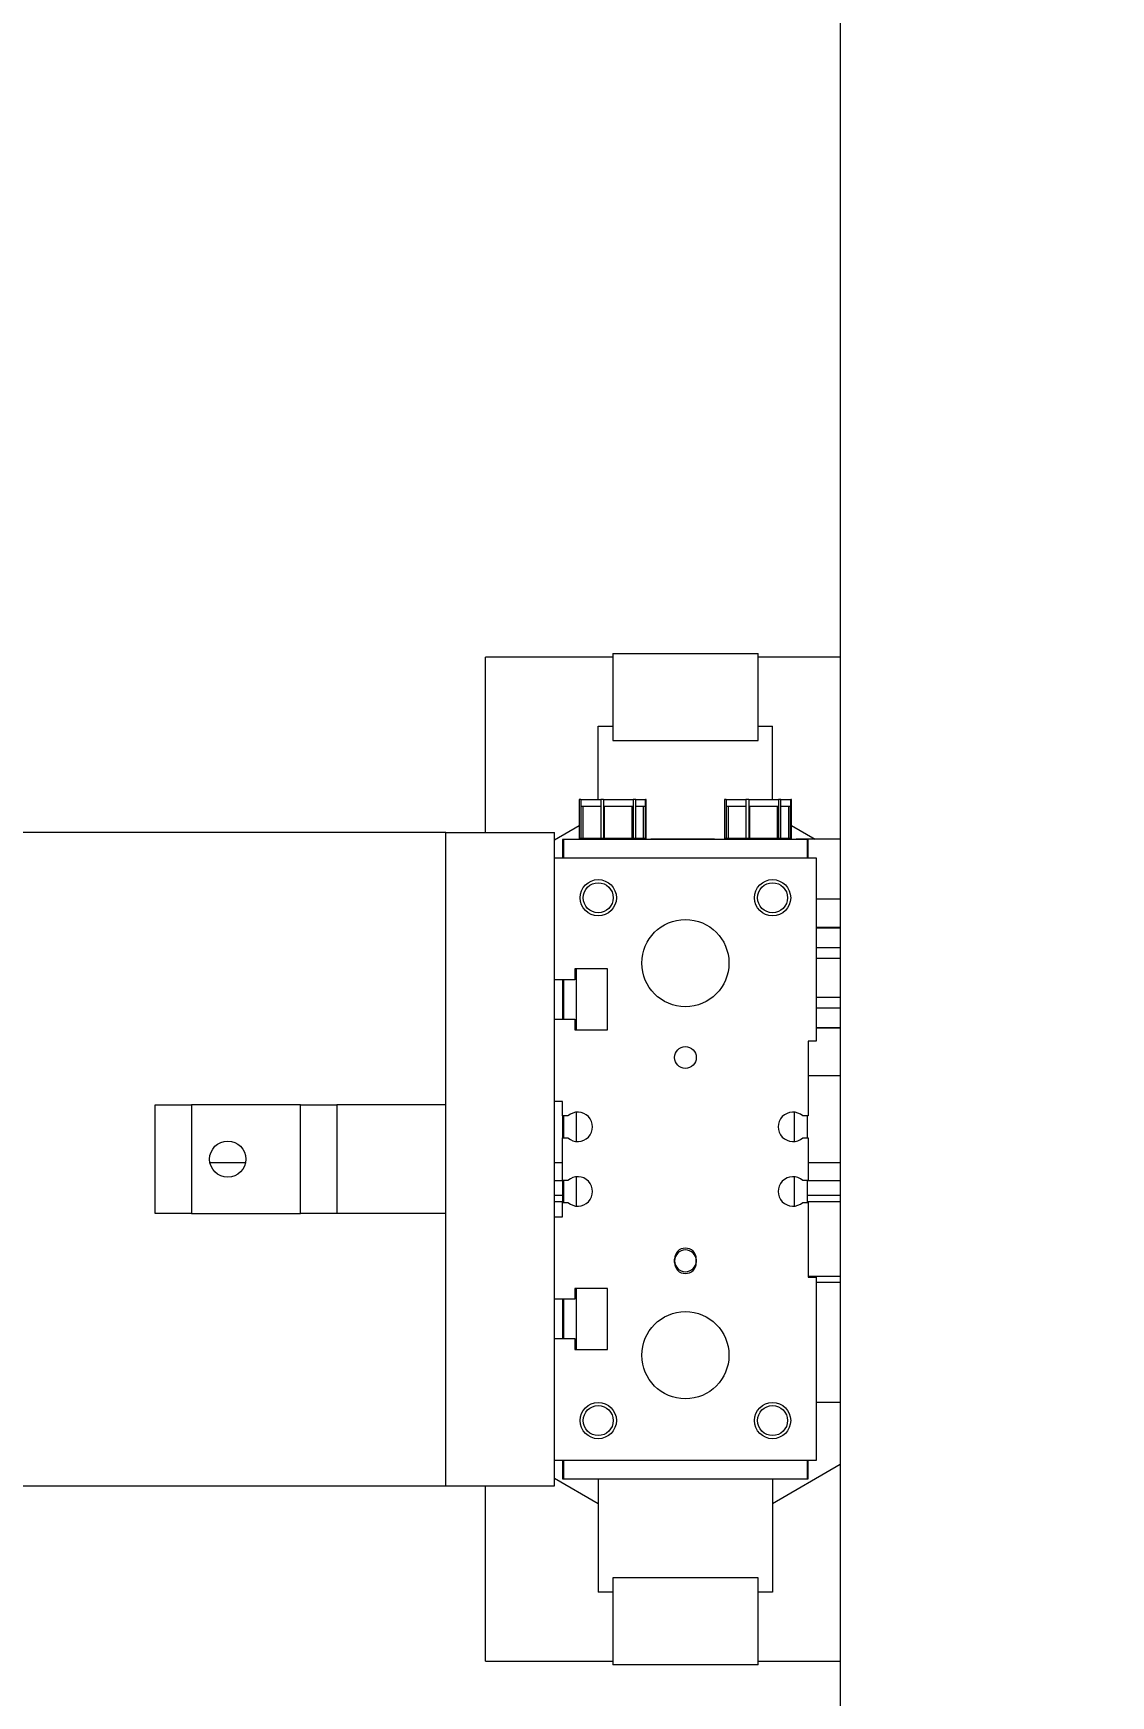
# Model space of a CAD drawing. Header units: millimetres. Extents: x 169 to 14583, y -399 to 10804.
# Drawn here: x 9350.2 to 9498.5, y 5425.6 to 5654.5 of the extents above; entities that cross this region are included whole.
import ezdxf

# ---------------------------------------------------------------- set-up
doc = ezdxf.new("R2010")
doc.units = ezdxf.units.MM
doc.header["$LTSCALE"] = 35
doc.layers.add('1', color=70, linetype='Continuous')
doc.styles.add('SLDTEXTSTYLE2', font='TXT', dxfattribs={"width": 0.7})
doc.dimstyles.new('SLDDIMSTYLE5', dxfattribs={"dimtxt": 105.988363, "dimasz": 26.25, "dimexe": 0, "dimexo": 0.0625, "dimgap": 26.497091, "dimtad": 1, "dimdec": 0, "dimrnd": 1e-09, "dimzin": 12, "dimdsep": 46, "dimtxsty": 'SLDTEXTSTYLE2', "dimsah": 1, "dimcen": 0.09, "dimadec": 0, "dimazin": 3, "dimtfac": 1, "dimtdec": 3, "dimtofl": 0, "dimtmove": 0, "dimatfit": 3, "dimfxl": 0, "dimfrac": 2, "dimtolj": 1, "dimtzin": 12, "dimarcsym": 0})

# ---------------------------------------------------------------- blocks, each defined once
blk = doc.blocks.new('_D_39')
at = {"layer": '1'}
for p, q in [((10336.28, 5511.02), (11734.62, 5511.02)), ((11699.62, 5511.02), (11699.62, 5088.12)), ((8051.64, 5088.12), (11734.62, 5088.12)), ((11699.62, 5088.12), (11699.62, 4698.41))]:
    blk.add_line(p, q, dxfattribs=at)
for points in [[(11699.62, 5511.02), (11694.37, 5484.77), (11704.87, 5484.77)], [(11699.62, 5088.12), (11704.87, 5114.37), (11694.37, 5114.37)]]:
    blk.add_solid(points, dxfattribs=at)
at = {"layer": '1', "insert": (11580.25, 4698.41), "char_height": 92.604, "attachment_point": 1, "rotation": 90, "style": 'SLDTEXTSTYLE2'}
blk.add_mtext('423', dxfattribs=at)
blk = doc.blocks.new('_D_41')
at = {"layer": '1'}
for p, q in [((8111.28, 5871.52), (8786.07, 5871.52)), ((8751.07, 5511.02), (8751.07, 5871.52))]:
    blk.add_line(p, q, dxfattribs=at)
for points in [[(8751.07, 5871.52), (8745.82, 5845.27), (8756.32, 5845.27)], [(8751.07, 5511.02), (8756.32, 5537.27), (8745.82, 5537.27)]]:
    blk.add_solid(points, dxfattribs=at)
at = {"layer": '1', "insert": (8631.7, 5585.03), "char_height": 92.604, "attachment_point": 1, "rotation": 90, "style": 'SLDTEXTSTYLE2'}
blk.add_mtext('361', dxfattribs=at)

msp = doc.modelspace()

# ---------------------------------------------------------------- linework, layer by layer
at = {"color": 7, "linetype": 'Continuous', "lineweight": 18}
for p, q in [((9461.279, 6994.416), (9461.279, 5075.018)), ((9412.467, 5544.477), (9412.467, 5568.627)), ((9429.967, 5568.627), (9412.467, 5568.627)), ((9429.967, 5569.127), (9449.967, 5569.127)), ((9429.967, 5569.127), (9429.967, 5557.127)), ((9449.967, 5557.127), (9449.967, 5569.127)), ((9461.279, 5568.627), (9449.967, 5568.627)), ((9427.967, 5549.027), (9427.967, 5559.127)), ((9427.967, 5559.127), (9429.967, 5559.127)), ((9429.967, 5559.127), (9429.967, 5557.127)), ((9449.967, 5559.127), (9451.967, 5559.127)), ((9449.967, 5557.127), (9449.967, 5559.127)), ((9451.967, 5549.027), (9451.967, 5559.127)), ((9429.967, 5557.127), (9449.967, 5557.127)), ((9425.352, 5549.027), (9425.352, 5543.627)), ((9425.594, 5549.027), (9425.352, 5549.027)), ((9425.594, 5549.027), (9425.594, 5548.027)), ((9425.594, 5549.027), (9428.323, 5549.027)), ((9428.323, 5548.027), (9425.594, 5548.027)), ((9425.594, 5548.027), (9425.594, 5543.627)), ((9425.84, 5548.027), (9425.84, 5543.627)), ((9428.311, 5549.027), (9428.311, 5543.627)), ((9428.701, 5549.027), (9428.311, 5549.027)), ((9428.701, 5549.027), (9428.701, 5548.027)), ((9428.701, 5549.027), (9432.773, 5549.027)), ((9432.773, 5548.027), (9428.701, 5548.027)), ((9428.701, 5548.027), (9428.701, 5543.627)), ((9428.782, 5548.027), (9428.782, 5543.627)), ((9432.608, 5548.027), (9432.608, 5543.627)), ((9432.773, 5549.027), (9432.773, 5548.027)), ((9433.126, 5549.027), (9432.773, 5549.027)), ((9432.773, 5548.027), (9432.773, 5543.627)), ((9433.074, 5549.027), (9434.467, 5549.027)), ((9434.467, 5548.027), (9433.074, 5548.027)), ((9433.126, 5543.627), (9433.126, 5549.027)), ((9434.217, 5543.627), (9434.217, 5548.027)), ((9434.417, 5548.027), (9434.417, 5543.627)), ((9434.467, 5548.027), (9434.467, 5549.027)), ((9434.583, 5549.027), (9434.467, 5549.027)), ((9434.583, 5543.627), (9434.583, 5549.027)), ((9445.352, 5549.027), (9445.352, 5543.627)), ((9445.594, 5549.027), (9445.352, 5549.027)), ((9445.594, 5549.027), (9445.594, 5548.027)), ((9445.594, 5549.027), (9448.323, 5549.027)), ((9448.323, 5548.027), (9445.594, 5548.027)), ((9445.594, 5548.027), (9445.594, 5543.627)), ((9445.84, 5548.027), (9445.84, 5543.627)), ((9448.311, 5549.027), (9448.311, 5543.627)), ((9448.701, 5549.027), (9448.311, 5549.027)), ((9448.701, 5549.027), (9448.701, 5548.027)), ((9448.701, 5549.027), (9452.773, 5549.027)), ((9452.773, 5548.027), (9448.701, 5548.027)), ((9448.701, 5548.027), (9448.701, 5543.627)), ((9448.782, 5548.027), (9448.782, 5543.627)), ((9452.608, 5548.027), (9452.608, 5543.627)), ((9452.773, 5549.027), (9452.773, 5548.027)), ((9453.126, 5549.027), (9452.773, 5549.027)), ((9452.773, 5548.027), (9452.773, 5543.627)), ((9453.074, 5549.027), (9454.467, 5549.027)), ((9454.467, 5548.027), (9453.074, 5548.027)), ((9453.126, 5543.627), (9453.126, 5549.027)), ((9454.217, 5543.627), (9454.217, 5548.027)), ((9454.417, 5548.027), (9454.417, 5543.627)), ((9454.467, 5548.027), (9454.467, 5549.027)), ((9454.583, 5549.027), (9454.467, 5549.027)), ((9454.583, 5543.627), (9454.583, 5549.027)), ((9421.967, 5543.457), (9425.352, 5545.411)), ((9454.583, 5545.411), (9457.846, 5543.527)), ((9406.967, 5544.477), (9346.967, 5544.477)), ((9406.967, 5454.477), (9406.967, 5544.477)), ((9406.967, 5544.477), (9421.967, 5544.477)), ((9421.967, 5454.477), (9421.967, 5544.477)), ((9423.167, 5543.477), (9423.067, 5543.477)), ((9423.067, 5543.477), (9423.067, 5540.977)), ((9456.767, 5543.477), (9423.167, 5543.477)), ((9423.167, 5543.477), (9423.167, 5540.977)), ((9425.594, 5543.627), (9425.352, 5543.627)), ((9425.84, 5543.627), (9425.594, 5543.627)), ((9428.311, 5543.627), (9425.84, 5543.627)), ((9427.017, 5543.627), (9427.017, 5543.477)), ((9428.701, 5543.627), (9428.311, 5543.627)), ((9428.782, 5543.627), (9428.701, 5543.627)), ((9432.608, 5543.627), (9428.782, 5543.627)), ((9432.773, 5543.627), (9432.608, 5543.627)), ((9433.126, 5543.627), (9432.773, 5543.627)), ((9432.917, 5543.477), (9432.917, 5543.627)), ((9434.217, 5543.627), (9433.126, 5543.627)), ((9434.417, 5543.627), (9434.217, 5543.627)), ((9434.583, 5543.627), (9434.417, 5543.627)), ((9435.209, 5543.527), (9435.003, 5543.477)), ((9443.97, 5543.527), (9435.209, 5543.527)), ((9445.594, 5543.627), (9445.352, 5543.627)), ((9445.84, 5543.627), (9445.594, 5543.627)), ((9448.311, 5543.627), (9445.84, 5543.627)), ((9447.017, 5543.627), (9447.017, 5543.477)), ((9448.701, 5543.627), (9448.311, 5543.627)), ((9448.782, 5543.627), (9448.701, 5543.627)), ((9452.608, 5543.627), (9448.782, 5543.627)), ((9452.773, 5543.627), (9452.608, 5543.627)), ((9453.126, 5543.627), (9452.773, 5543.627)), ((9452.917, 5543.477), (9452.917, 5543.627)), ((9454.217, 5543.627), (9453.126, 5543.627)), ((9454.417, 5543.627), (9454.217, 5543.627)), ((9454.583, 5543.627), (9454.417, 5543.627)), ((9455.209, 5543.527), (9455.003, 5543.477)), ((9461.279, 5543.527), (9455.209, 5543.527)), ((9456.867, 5543.477), (9456.767, 5543.477)), ((9456.767, 5540.977), (9456.767, 5543.477)), ((9456.867, 5540.977), (9456.867, 5543.477)), ((9421.967, 5524.177), (9421.967, 5540.977)), ((9421.967, 5540.977), (9457.967, 5540.977)), ((9457.967, 5540.977), (9457.967, 5515.727)), ((9457.967, 5535.327), (9461.279, 5535.327)), ((9461.279, 5531.377), (9457.967, 5531.377)), ((9457.967, 5531.326), (9461.279, 5531.326)), ((9457.967, 5528.627), (9461.279, 5528.627)), ((9457.967, 5527.177), (9461.279, 5527.177)), ((9429.267, 5525.677), (9424.767, 5525.677)), ((9424.767, 5525.677), (9424.767, 5524.177)), ((9424.967, 5517.277), (9424.967, 5525.677)), ((9429.267, 5517.277), (9429.267, 5525.677)), ((9424.767, 5524.177), (9421.967, 5524.177)), ((9423.067, 5524.177), (9423.067, 5518.777)), ((9423.167, 5524.177), (9423.167, 5518.777)), ((9457.967, 5521.778), (9461.279, 5521.778)), ((9457.967, 5520.328), (9461.279, 5520.328)), ((9421.967, 5507.427), (9421.967, 5518.777)), ((9421.967, 5518.777), (9424.767, 5518.777)), ((9424.767, 5518.777), (9424.767, 5517.277)), ((9457.967, 5517.628), (9461.279, 5517.628)), ((9424.767, 5517.277), (9429.267, 5517.277)), ((9456.867, 5515.727), (9456.867, 5505.427)), ((9457.967, 5515.727), (9456.867, 5515.727)), ((9457.967, 5517.577), (9461.279, 5517.577)), ((9456.867, 5511.018), (9461.279, 5511.018)), ((9366.967, 5491.977), (9366.967, 5506.977)), ((9366.967, 5506.977), (9371.967, 5506.977)), ((9371.967, 5506.977), (9371.967, 5491.977)), ((9386.967, 5506.977), (9371.967, 5506.977)), ((9386.967, 5491.977), (9386.967, 5506.977)), ((9386.967, 5506.977), (9391.967, 5506.977)), ((9391.967, 5506.977), (9391.967, 5491.977)), ((9406.967, 5506.977), (9391.967, 5506.977)), ((9406.967, 5491.977), (9406.967, 5506.977)), ((9423.067, 5507.427), (9421.967, 5507.427)), ((9423.067, 5505.427), (9423.067, 5507.427)), ((9423.807, 5505.427), (9423.067, 5505.427)), ((9423.067, 5505.427), (9423.067, 5502.427)), ((9423.167, 5505.427), (9423.167, 5502.427)), ((9424.967, 5501.912), (9424.967, 5505.942)), ((9454.967, 5505.942), (9454.967, 5501.912)), ((9456.867, 5505.427), (9456.128, 5505.427)), ((9456.767, 5502.427), (9456.767, 5505.427)), ((9423.067, 5496.527), (9423.067, 5502.427)), ((9423.067, 5502.427), (9423.807, 5502.427)), ((9456.128, 5502.427), (9456.867, 5502.427)), ((9456.867, 5502.427), (9456.867, 5496.527)), ((9374.51, 5499.018), (9379.425, 5499.018)), ((9421.967, 5499.018), (9423.067, 5499.018)), ((9424.967, 5493.012), (9424.967, 5497.042)), ((9454.967, 5497.042), (9454.967, 5493.012)), ((9456.867, 5499.018), (9461.279, 5499.018)), ((9421.967, 5496.518), (9423.067, 5496.518)), ((9423.807, 5496.527), (9423.067, 5496.527)), ((9423.067, 5496.527), (9423.067, 5493.527)), ((9423.167, 5496.527), (9423.167, 5493.527)), ((9456.867, 5496.527), (9456.128, 5496.527)), ((9456.767, 5493.527), (9456.767, 5496.527)), ((9456.767, 5496.518), (9461.279, 5496.518)), ((9421.967, 5494.518), (9423.067, 5494.518)), ((9421.967, 5493.668), (9423.067, 5493.668)), ((9423.067, 5491.527), (9423.067, 5493.527)), ((9423.067, 5493.527), (9423.807, 5493.527)), ((9456.128, 5493.527), (9456.867, 5493.527)), ((9456.767, 5494.518), (9461.279, 5494.518)), ((9456.767, 5493.668), (9461.279, 5493.668)), ((9456.867, 5493.527), (9456.867, 5483.227)), ((9371.967, 5491.977), (9366.967, 5491.977)), ((9371.967, 5491.977), (9386.967, 5491.977)), ((9391.967, 5491.977), (9386.967, 5491.977)), ((9406.967, 5491.977), (9391.967, 5491.977)), ((9421.967, 5480.177), (9421.967, 5491.527)), ((9421.967, 5491.527), (9423.067, 5491.527)), ((9438.467, 5485.227), (9438.467, 5485.727)), ((9441.467, 5485.727), (9441.467, 5485.227)), ((9456.867, 5483.368), (9461.279, 5483.368)), ((9429.267, 5481.677), (9424.767, 5481.677)), ((9424.767, 5481.677), (9424.767, 5480.177)), ((9424.967, 5473.277), (9424.967, 5481.677)), ((9429.267, 5473.277), (9429.267, 5481.677)), ((9456.867, 5483.227), (9457.967, 5483.227)), ((9457.967, 5483.227), (9457.967, 5457.977)), ((9457.967, 5482.518), (9461.279, 5482.518)), ((9424.767, 5480.177), (9421.967, 5480.177)), ((9423.067, 5480.177), (9423.067, 5474.777)), ((9423.167, 5480.177), (9423.167, 5474.777)), ((9421.967, 5457.977), (9421.967, 5474.777)), ((9421.967, 5474.777), (9424.767, 5474.777)), ((9424.767, 5474.777), (9424.767, 5473.277)), ((9424.767, 5473.277), (9429.267, 5473.277)), ((9457.967, 5466.018), (9461.279, 5466.018)), ((9457.967, 5457.977), (9421.967, 5457.977)), ((9423.067, 5457.977), (9423.067, 5455.477)), ((9423.167, 5457.977), (9423.167, 5455.477)), ((9461.279, 5457.409), (9451.967, 5452.033)), ((9456.767, 5455.477), (9456.767, 5457.977)), ((9456.867, 5455.477), (9456.867, 5457.977)), ((9346.967, 5454.477), (9406.967, 5454.477)), ((9406.967, 5454.477), (9421.967, 5454.477)), ((9412.467, 5430.327), (9412.467, 5454.477)), ((9427.967, 5452.033), (9421.967, 5455.497)), ((9423.067, 5455.477), (9423.167, 5455.477)), ((9423.167, 5455.477), (9456.767, 5455.477)), ((9427.967, 5455.477), (9427.967, 5439.827)), ((9451.967, 5455.477), (9451.967, 5439.827)), ((9456.767, 5455.477), (9456.867, 5455.477)), ((9429.967, 5439.827), (9427.967, 5439.827)), ((9429.967, 5441.827), (9429.967, 5429.827)), ((9449.967, 5441.827), (9429.967, 5441.827)), ((9429.967, 5441.827), (9429.967, 5439.827)), ((9449.967, 5429.827), (9449.967, 5441.827)), ((9449.967, 5439.827), (9449.967, 5441.827)), ((9451.967, 5439.827), (9449.967, 5439.827)), ((9412.467, 5430.327), (9429.967, 5430.327)), ((9449.967, 5429.827), (9429.967, 5429.827)), ((9449.967, 5430.327), (9461.279, 5430.327))]:
    msp.add_line(p, q, dxfattribs=at)
at = {"color": 7, "linetype": 'Continuous', "lineweight": 18, "flags": 128}
msp.add_lwpolyline([(9444.177, 5543.477), (9444.07, 5543.516), (9443.764, 5543.477)], dxfattribs=at)
at = {"color": 7, "linetype": 'Continuous', "lineweight": 18}
for centre, radius in [((9427.967, 5535.477), 2.5), ((9427.967, 5535.477), 2.067), ((9451.967, 5535.477), 2.5), ((9451.967, 5535.477), 2.067), ((9439.967, 5526.477), 6), ((9439.967, 5513.477), 1.5), ((9376.967, 5499.477), 2.5), ((9439.967, 5472.477), 6), ((9427.967, 5463.477), 2.5), ((9427.967, 5463.477), 2.067), ((9451.967, 5463.477), 2.5), ((9451.967, 5463.477), 2.067)]:
    msp.add_circle(centre, radius, dxfattribs=at)
for centre, radius, start, end in [((9425.167, 5503.927), 2.025, 227.79455, 132.20545), ((9454.767, 5503.927), 2.025, 47.79455, 312.20545), ((9425.167, 5495.027), 2.025, 227.79455, 132.20545), ((9454.767, 5495.027), 2.025, 47.79455, 312.20545), ((9439.967, 5485.727), 1.5, 0, 180), ((9439.967, 5485.477), 1.5, 0, 180), ((9439.967, 5485.477), 1.5, 180, 0), ((9439.967, 5485.227), 1.5, 180, 0)]:
    msp.add_arc(centre, radius, start, end, dxfattribs=at)

# ---------------------------------------------------------------- dimensions: what is measured, and where the dimension line sits
at = {"layer": '1'}
for base, p1, p2, picture, middle in [((8751.074838169, 5871.517871794), (10301.278647798, 5511.017871794), (8076.278652618, 5871.517871794), '_D_41', (8751.074838169, 5691.267871794)), ((11699.619, 5088.118), (10301.279, 5511.018), (8016.635, 5088.118), '_D_39', (11699.619, 4804.652))]:
    dim = msp.add_linear_dim(base=base, p1=p1, p2=p2, angle=90, dimstyle='SLDDIMSTYLE5', dxfattribs=at)
    dim.commit()
    dim.dimension.update_dxf_attribs({"geometry": picture, "text_midpoint": middle, "dimtype": 160})

doc.saveas('drawing.dxf')
